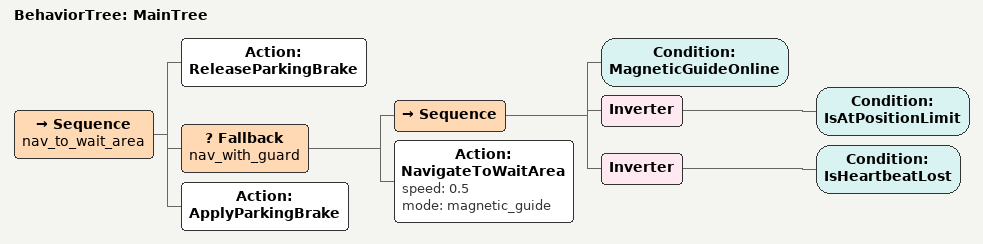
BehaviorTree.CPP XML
<root BTCPP_format="4">
  <BehaviorTree ID="MainTree">
    <Sequence name="nav_to_wait_area">
      <Action ID="ReleaseParkingBrake"/>
      <Fallback name="nav_with_guard">
        <Sequence>
          <Condition ID="MagneticGuideOnline"/>
          <Inverter>
            <Condition ID="IsAtPositionLimit"/>
          </Inverter>
          <Inverter>
            <Condition ID="IsHeartbeatLost"/>
          </Inverter>
        </Sequence>
        <Action ID="NavigateToWaitArea" speed="0.5" mode="magnetic_guide"/>
      </Fallback>
      <Action ID="ApplyParkingBrake"/>
    </Sequence>
  </BehaviorTree>

  <!-- ================================================================
       S4: 占位等待 (同原版)
       ================================================================ -->
</root>
